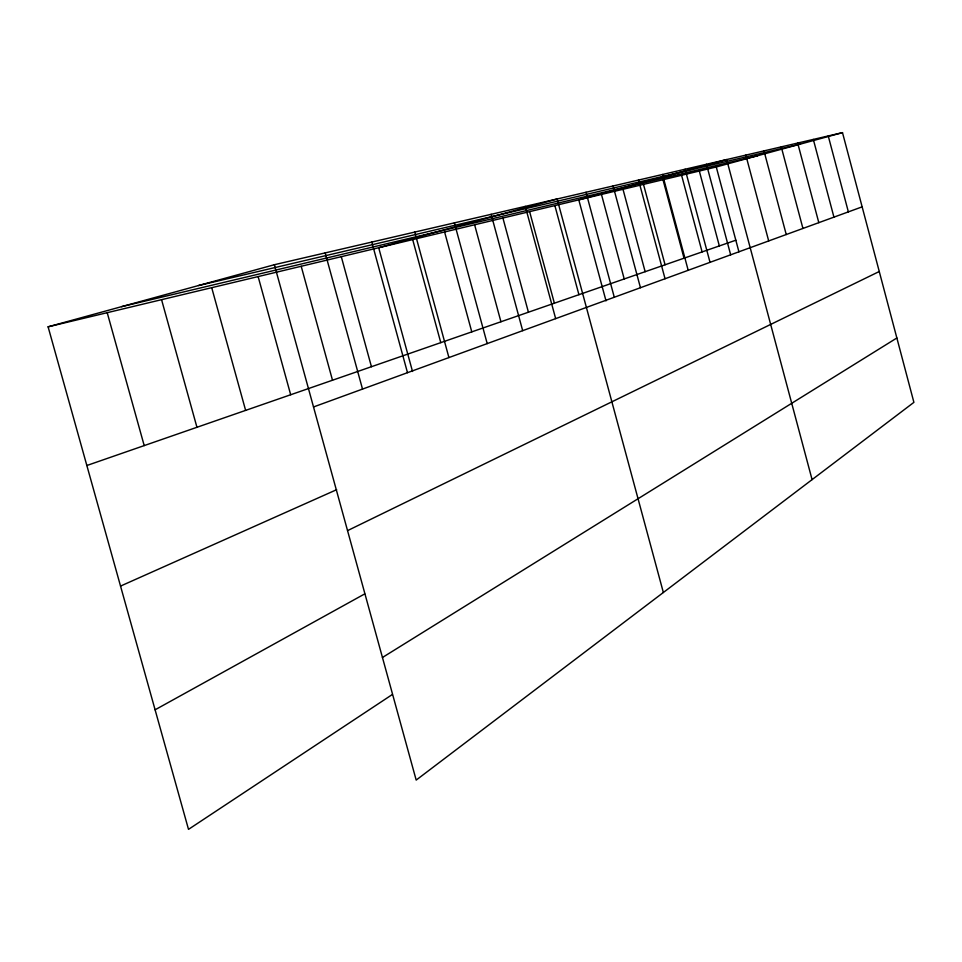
<?xml version="1.0" encoding="UTF-8"?>
<svg xmlns="http://www.w3.org/2000/svg" width="962" height="962" viewBox="0 0 962 962"><rect width="100%" height="100%" fill="white"/><g stroke="black" fill="none" stroke-linecap="round" stroke-linejoin="round"><path stroke-width="1.44" d="M392.376 694.48L188.504 829.364L48.1 326.827L274.374 264.718L842.496 132.636L913.9 402.356L416.185 780.086L274.374 264.718M382.455 657.491L896.861 337.987M155.098 709.8L364.706 593.915M347.547 530.627L879.256 271.512M120.539 586.086L336.664 489.682M313.516 406.962L862.144 206.854M86.845 465.512L735.834 240.211M48.1 326.827L716.269 166.979L842.496 132.636M121.561 306.662L757.575 155.748M198.485 285.546L800.48 144.072M161.568 299.687L196.945 427.284M107.215 312.686L144.204 445.598M258.129 276.587L290.68 394.745M211.712 287.686L245.623 410.389M371.789 242.063L407.491 372.679M341.294 256.686L371.44 366.714M325.168 252.91L362.518 389.081M301.202 266.282L332.503 380.23M454.377 222.871L487.205 343.602M444.6 231.974L471.777 331.878M414.718 232.082L448.917 357.575M412.686 239.61L440.776 342.64M412.518 371.464L378.703 247.739L557.118 198.978L663.359 592.508M554.87 205.603L578.92 294.685M529.617 211.64L554.377 303.21M525.288 206.385L555.663 318.638M502.91 218.025L528.427 312.217M491.137 214.322L522.679 330.663M474.615 224.795L500.937 321.753M662.505 174.483L688.191 270.298M662.998 179.726L684.03 258.201M643.494 184.391L665.067 264.778M638.54 180.05L665.043 278.739M623.003 189.298L645.153 271.693M613.083 185.967L640.452 287.71M601.466 194.444L624.218 278.968M586.002 192.268L614.285 297.246M606.012 300.865L578.787 199.88L726.671 159.56L812.084 479.629M745.815 155.11L768.686 240.933M716.269 166.979L738.924 251.816M706.457 164.261L730.663 254.81M699.326 171.044L719.348 245.935M685.112 169.228L710.028 262.337M681.589 175.288L702.104 251.924M828.246 135.955L848.364 211.868M813.323 139.418L833.934 217.135M797.678 143.061L818.806 222.655M781.252 146.873L802.933 228.439M763.984 150.89L786.243 234.536"/></g></svg>
